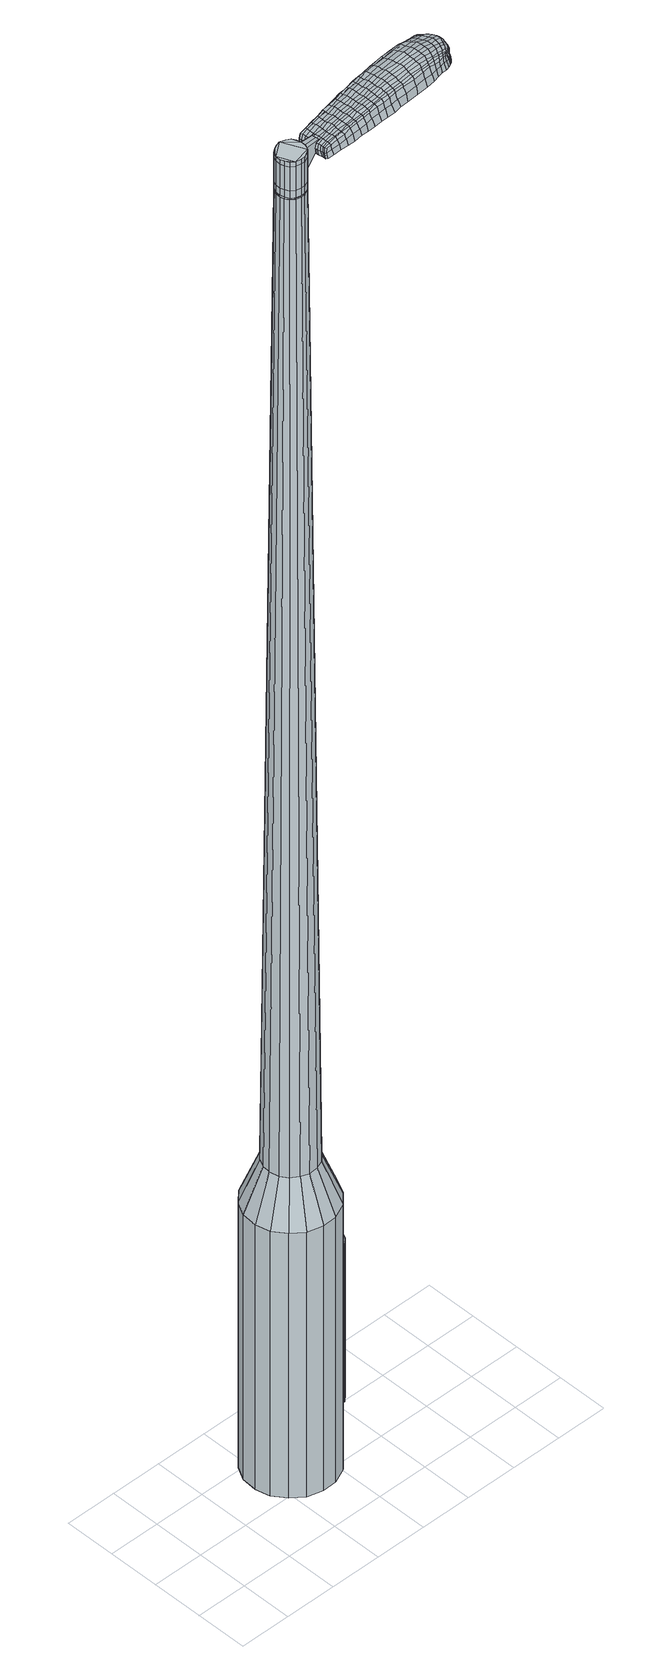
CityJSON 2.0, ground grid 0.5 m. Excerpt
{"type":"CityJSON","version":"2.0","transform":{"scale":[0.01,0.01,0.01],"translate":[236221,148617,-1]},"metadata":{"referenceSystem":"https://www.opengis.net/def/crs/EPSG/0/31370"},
"CityObjects":{
"object1":{"type":"GenericCityObject","attributes":{"cluster":149,"mean_distance_to_centroid":0.282,"new_centroid_x":236222.25,"new_centroid_y":148617.76,"mean_distance_to_camera":9.31,"H1":17.75,"H2":18.12,"Z_final":111.62,"cluster2":-1,"proj_x":236223.4,"proj_y":148623.99,"id_line":53266,"bearing_l":93.91,"distance":6.33,"orientation":"right","G_obj":3.91},"geometry":[{"type":"MultiSurface","lod":"2","boundaries":[[[0,1,2,3]],[[1,4,5,2]],[[4,6,7,5]],[[6,8,9,7]],[[8,10,11,9]],[[10,12,13,11]],[[12,14,15,13]],[[14,16,17,15]],[[16,18,19,17]],[[18,20,21,19]],[[20,22,23,21]],[[22,24,25,23]],[[24,26,27,25]],[[26,28,29,27]],[[28,30,31,29]],[[30,32,33,31]],[[32,34,35,33]],[[34,0,3,35]],[[36,37,38,39]],[[38,40,41,42]],[[41,43,42]],[[42,44,45,46]],[[45,47,46]],[[46,48,49,50]],[[49,51,50]],[[42,46,50,38]],[[50,52,39,38]],[[53,36,39]],[[2,5,7,35]],[[7,9,11,15]],[[11,13,15]],[[15,17,19,23]],[[19,21,23]],[[23,25,27,31]],[[27,29,31]],[[15,23,31,7]],[[31,33,35,7]],[[3,2,35]],[[1,0,54,55]],[[0,34,56,54]],[[34,32,57,56]],[[32,30,58,57]],[[30,28,59,58]],[[28,26,60,59]],[[26,24,61,60]],[[24,22,62,61]],[[22,20,63,62]],[[20,18,64,63]],[[18,16,65,64]],[[16,14,66,65]],[[14,12,67,66]],[[12,10,68,67]],[[10,8,69,68]],[[8,6,70,69]],[[6,4,71,70]],[[4,1,55,71]],[[55,54,72,73]],[[54,56,74,72]],[[56,57,75,74]],[[57,58,76,75]],[[58,59,77,76]],[[59,60,78,77]],[[60,61,79,78]],[[61,62,80,79]],[[62,63,81,80]],[[63,64,82,81]],[[64,65,83,82]],[[65,66,84,83]],[[66,67,85,84]],[[67,68,86,85]],[[68,69,87,86]],[[69,70,88,87]],[[70,71,89,88]],[[71,55,73,89]],[[72,90,91,92]],[[74,93,90,72]],[[94,95,93,74]],[[76,96,95,94]],[[97,98,96,76]],[[78,99,98,97]],[[79,100,99,78]],[[101,102,100,79]],[[103,104,102,101]],[[82,105,104,103]],[[83,106,105,82]],[[107,108,106,83]],[[109,110,108,107]],[[111,112,110,109]],[[113,114,112,111]],[[115,116,114,113]],[[117,118,116,115]],[[92,91,118,117]],[[119,120,121,122]],[[123,119,122,124]],[[125,123,124,126]],[[127,125,126,128]],[[129,127,128,130]],[[131,129,130,132]],[[133,131,132,134]],[[135,133,134,136]],[[137,135,136,138]],[[139,137,138,140]],[[141,139,140,142]],[[143,141,142,144]],[[145,143,144,146]],[[147,145,146,148]],[[149,147,148,150]],[[151,149,150,152]],[[73,72,92]],[[75,94,74]],[[75,76,94]],[[77,97,76]],[[77,78,97]],[[80,101,79]],[[80,81,103,101]],[[81,82,103]],[[84,107,83]],[[84,85,109,107]],[[85,86,111,109]],[[86,87,113,111]],[[87,88,115,113]],[[88,89,117,115]],[[89,73,92,117]],[[153,91,90]],[[153,154,118,91]],[[154,155,116,118]],[[155,156,114,116]],[[156,157,112,114]],[[157,158,110,112]],[[158,159,108,110]],[[159,106,108]],[[160,104,105]],[[160,161,102,104]],[[161,100,102]],[[162,98,99]],[[162,96,98]],[[163,95,96]],[[163,93,95]],[[39,52,151,164]],[[153,90,165,152]],[[53,39,164,120]],[[90,93,121,165]],[[36,53,120,119]],[[93,163,122,121]],[[37,36,119,123]],[[163,96,124,122]],[[38,37,123,125]],[[96,162,126,124]],[[40,38,125,127]],[[162,99,128,126]],[[41,40,127,129]],[[99,100,130,128]],[[43,41,129,131]],[[100,161,132,130]],[[42,43,131,133]],[[161,160,134,132]],[[44,42,133,135]],[[160,105,136,134]],[[45,44,135,137]],[[105,106,138,136]],[[47,45,137,139]],[[106,159,140,138]],[[46,47,139,141]],[[159,158,142,140]],[[48,46,141,143]],[[158,157,144,142]],[[49,48,143,145]],[[157,156,146,144]],[[51,49,145,147]],[[156,155,148,146]],[[50,51,147,149]],[[155,154,150,148]],[[52,50,149,151]],[[154,153,152,150]],[[151,152,166,167]],[[152,165,168,166]],[[165,121,169,168]],[[121,120,170,169]],[[120,164,171,170]],[[164,151,167,171]],[[172,173,174,175]],[[176,172,175,177]],[[172,176,178,179]],[[173,172,179,180]],[[181,182,183,184]],[[185,181,184,186]],[[181,185,187,188]],[[182,181,188,189]],[[190,191,192,193]],[[194,190,193,195]],[[190,194,196,197]],[[191,190,197,198]],[[199,200,201,202]],[[203,199,202,204]],[[199,203,205,206]],[[200,199,206,207]],[[208,209,210,211]],[[212,208,211,213]],[[208,212,214,215]],[[209,208,215,216]],[[217,218,219,220]],[[221,217,220,222]],[[217,221,223,224]],[[218,217,224,225]],[[226,227,228,229]],[[218,226,229,219]],[[226,218,225,230]],[[227,226,230,231]],[[232,233,234,235]],[[227,232,235,228]],[[232,227,231,236]],[[233,232,236,237]],[[238,176,177,239]],[[233,238,239,234]],[[238,233,237,240]],[[176,238,240,178]],[[241,242,243,244]],[[245,241,244,246]],[[241,245,247,248]],[[242,241,248,249]],[[250,251,252,253]],[[242,250,253,243]],[[250,242,249,254]],[[251,250,254,255]],[[256,257,258,259]],[[251,256,259,252]],[[256,251,255,260]],[[257,256,260,261]],[[262,263,264,265]],[[257,262,265,258]],[[262,257,261,266]],[[263,262,266,267]],[[268,173,180,269]],[[263,268,269,264]],[[268,263,267,270]],[[173,268,270,174]],[[271,272,273,274]],[[275,271,274,276]],[[271,275,277,278]],[[272,271,278,279]],[[280,281,282,283]],[[272,280,283,273]],[[280,272,279,284]],[[281,280,284,285]],[[286,287,288,289]],[[281,286,289,282]],[[286,281,285,290]],[[287,286,290,291]],[[292,185,186,293]],[[287,292,293,288]],[[292,287,291,294]],[[185,292,294,187]],[[295,296,297,298]],[[299,295,298,300]],[[295,299,301,302]],[[296,295,302,303]],[[304,305,306,307]],[[296,304,307,297]],[[304,296,303,308]],[[305,304,308,309]],[[310,311,312,313]],[[305,310,313,306]],[[310,305,309,314]],[[311,310,314,315]],[[316,317,318,319]],[[311,316,319,312]],[[316,311,315,320]],[[317,316,320,321]],[[322,182,189,323]],[[317,322,323,318]],[[322,317,321,324]],[[182,322,324,183]],[[325,211,210,326]],[[327,325,326,328]],[[325,327,329,330]],[[211,325,330,213]],[[331,327,328,332]],[[333,331,332,334]],[[331,333,335,336]],[[327,331,336,329]],[[337,333,334,338]],[[339,337,338,340]],[[337,339,341,342]],[[333,337,342,335]],[[343,339,340,344]],[[345,343,344,346]],[[343,345,347,348]],[[339,343,348,341]],[[349,345,346,350]],[[200,349,350,201]],[[349,200,207,351]],[[345,349,351,347]],[[352,353,198,197]],[[354,352,197,196]],[[352,354,355,356]],[[353,352,356,357]],[[358,359,357,356]],[[360,358,356,355]],[[358,360,361,362]],[[359,358,362,363]],[[364,365,363,362]],[[366,364,362,361]],[[364,366,367,368]],[[365,364,368,369]],[[370,371,369,368]],[[372,370,368,367]],[[370,372,205,203]],[[371,370,203,204]],[[373,374,375,376]],[[275,373,376,277]],[[373,275,276,377]],[[374,373,377,378]],[[379,194,195,380]],[[374,379,380,375]],[[379,374,378,381]],[[194,379,381,196]],[[382,383,384,385]],[[221,382,385,223]],[[382,221,222,386]],[[383,382,386,387]],[[388,389,390,391]],[[383,388,391,384]],[[388,383,387,392]],[[389,388,392,393]],[[394,191,198,395]],[[389,394,395,390]],[[394,389,393,396]],[[191,394,396,192]],[[397,398,399,400]],[[179,397,400,180]],[[397,179,178,401]],[[398,397,401,402]],[[403,404,405,406]],[[398,403,406,399]],[[403,398,402,407]],[[404,403,407,408]],[[409,202,201,410]],[[404,409,410,405]],[[409,404,408,411]],[[202,409,411,204]],[[412,413,414,415]],[[184,412,415,186]],[[412,184,183,416]],[[413,412,416,417]],[[418,206,205,419]],[[413,418,419,414]],[[418,413,417,420]],[[206,418,420,207]],[[421,422,423,424]],[[299,421,424,301]],[[421,299,300,425]],[[422,421,425,426]],[[427,212,213,428]],[[422,427,428,423]],[[427,422,426,429]],[[212,427,429,214]],[[430,431,432,433]],[[245,430,433,247]],[[430,245,246,434]],[[431,430,434,435]],[[436,437,438,439]],[[431,436,439,432]],[[436,431,435,440]],[[437,436,440,441]],[[442,209,216,443]],[[437,442,443,438]],[[442,437,441,444]],[[209,442,444,210]],[[445,446,435,434]],[[244,445,434,246]],[[445,244,243,447]],[[446,445,447,448]],[[449,450,441,440]],[[446,449,440,435]],[[449,446,448,451]],[[450,449,451,452]],[[453,326,210,444]],[[450,453,444,441]],[[453,450,452,454]],[[326,453,454,328]],[[455,456,457,458]],[[302,455,458,303]],[[455,302,301,424]],[[456,455,424,423]],[[459,330,329,460]],[[456,459,460,457]],[[459,456,423,428]],[[330,459,428,213]],[[461,462,448,447]],[[253,461,447,243]],[[461,253,252,463]],[[462,461,463,464]],[[465,466,452,451]],[[462,465,451,448]],[[465,462,464,467]],[[466,465,467,468]],[[469,332,328,454]],[[466,469,454,452]],[[469,466,468,470]],[[332,469,470,334]],[[471,472,473,474]],[[308,471,474,309]],[[471,308,303,458]],[[472,471,458,457]],[[475,336,335,476]],[[472,475,476,473]],[[475,472,457,460]],[[336,475,460,329]],[[477,478,464,463]],[[259,477,463,252]],[[477,259,258,479]],[[478,477,479,480]],[[481,482,468,467]],[[478,481,467,464]],[[481,478,480,483]],[[482,481,483,484]],[[485,338,334,470]],[[482,485,470,468]],[[485,482,484,486]],[[338,485,486,340]],[[487,488,489,490]],[[314,487,490,315]],[[487,314,309,474]],[[488,487,474,473]],[[491,342,341,492]],[[488,491,492,489]],[[491,488,473,476]],[[342,491,476,335]],[[493,494,480,479]],[[265,493,479,258]],[[493,265,264,495]],[[494,493,495,496]],[[497,498,484,483]],[[494,497,483,480]],[[497,494,496,499]],[[498,497,499,500]],[[501,344,340,486]],[[498,501,486,484]],[[501,498,500,502]],[[344,501,502,346]],[[503,504,505,506]],[[320,503,506,321]],[[503,320,315,490]],[[504,503,490,489]],[[507,348,347,508]],[[504,507,508,505]],[[507,504,489,492]],[[348,507,492,341]],[[509,510,496,495]],[[269,509,495,264]],[[509,269,180,400]],[[510,509,400,399]],[[511,512,500,499]],[[510,511,499,496]],[[511,510,399,406]],[[512,511,406,405]],[[513,350,346,502]],[[512,513,502,500]],[[513,512,405,410]],[[350,513,410,201]],[[514,515,417,416]],[[324,514,416,183]],[[514,324,321,506]],[[515,514,506,505]],[[516,351,207,420]],[[515,516,420,417]],[[516,515,505,508]],[[351,516,508,347]],[[517,518,378,377]],[[274,517,377,276]],[[517,274,273,519]],[[518,517,519,520]],[[521,354,196,381]],[[518,521,381,378]],[[521,518,520,522]],[[354,521,522,355]],[[523,524,525,526]],[[224,523,526,225]],[[523,224,223,385]],[[524,523,385,384]],[[527,528,529,530]],[[524,527,530,525]],[[527,524,384,391]],[[528,527,391,390]],[[531,353,357,532]],[[528,531,532,529]],[[531,528,390,395]],[[353,531,395,198]],[[533,534,520,519]],[[283,533,519,273]],[[533,283,282,535]],[[534,533,535,536]],[[537,360,355,522]],[[534,537,522,520]],[[537,534,536,538]],[[360,537,538,361]],[[539,540,541,542]],[[230,539,542,231]],[[539,230,225,526]],[[540,539,526,525]],[[543,544,545,546]],[[540,543,546,541]],[[543,540,525,530]],[[544,543,530,529]],[[547,359,363,548]],[[544,547,548,545]],[[547,544,529,532]],[[359,547,532,357]],[[549,550,536,535]],[[289,549,535,282]],[[549,289,288,551]],[[550,549,551,552]],[[553,366,361,538]],[[550,553,538,536]],[[553,550,552,554]],[[366,553,554,367]],[[555,556,557,558]],[[236,555,558,237]],[[555,236,231,542]],[[556,555,542,541]],[[559,560,561,562]],[[556,559,562,557]],[[559,556,541,546]],[[560,559,546,545]],[[563,365,369,564]],[[560,563,564,561]],[[563,560,545,548]],[[365,563,548,363]],[[565,566,552,551]],[[293,565,551,288]],[[565,293,186,415]],[[566,565,415,414]],[[567,372,367,554]],[[566,567,554,552]],[[567,566,414,419]],[[372,567,419,205]],[[568,569,402,401]],[[240,568,401,178]],[[568,240,237,558]],[[569,568,558,557]],[[570,571,408,407]],[[569,570,407,402]],[[570,569,557,562]],[[571,570,562,561]],[[572,371,204,411]],[[571,572,411,408]],[[572,571,561,564]],[[371,572,564,369]],[[573,574,575,576]],[[576,575,577,578]],[[579,577,575,580]],[[580,575,574,581]],[[582,583,584,585]],[[585,584,586,587]],[[588,586,584,589]],[[589,584,583,590]],[[591,592,593,594]],[[594,593,595,596]],[[597,595,593,598]],[[598,593,592,599]],[[600,601,602,603]],[[603,602,604,605]],[[606,604,602,607]],[[607,602,601,608]],[[609,610,611,612]],[[612,611,613,614]],[[615,613,611,616]],[[616,611,610,617]],[[618,619,620,621]],[[621,620,622,623]],[[624,622,620,625]],[[625,620,619,626]],[[627,628,629,630]],[[630,629,619,618]],[[626,619,629,631]],[[631,629,628,632]],[[633,634,635,636]],[[636,635,628,627]],[[632,628,635,637]],[[637,635,634,638]],[[578,577,639,640]],[[640,639,634,633]],[[638,634,639,641]],[[641,639,577,579]],[[642,643,644,645]],[[645,644,646,647]],[[648,646,644,649]],[[649,644,643,650]],[[651,652,653,654]],[[654,653,643,642]],[[650,643,653,655]],[[655,653,652,656]],[[657,658,659,660]],[[660,659,652,651]],[[656,652,659,661]],[[661,659,658,662]],[[663,664,665,666]],[[666,665,658,657]],[[662,658,665,667]],[[667,665,664,668]],[[581,574,669,670]],[[670,669,664,663]],[[668,664,669,671]],[[671,669,574,573]],[[672,673,674,675]],[[675,674,676,677]],[[678,676,674,679]],[[679,674,673,680]],[[681,682,683,684]],[[684,683,673,672]],[[680,673,683,685]],[[685,683,682,686]],[[687,688,689,690]],[[690,689,682,681]],[[686,682,689,691]],[[691,689,688,692]],[[587,586,693,694]],[[694,693,688,687]],[[692,688,693,695]],[[695,693,586,588]],[[696,697,698,699]],[[699,698,700,701]],[[702,700,698,703]],[[703,698,697,704]],[[705,706,707,708]],[[708,707,697,696]],[[704,697,707,709]],[[709,707,706,710]],[[711,712,713,714]],[[714,713,706,705]],[[710,706,713,715]],[[715,713,712,716]],[[717,718,719,720]],[[720,719,712,711]],[[716,712,719,721]],[[721,719,718,722]],[[590,583,723,724]],[[724,723,718,717]],[[722,718,723,725]],[[725,723,583,582]],[[609,612,726,727]],[[727,726,728,729]],[[730,728,726,170]],[[170,726,612,614]],[[729,728,731,732]],[[732,731,733,734]],[[735,733,731,736]],[[736,731,728,730]],[[734,733,737,738]],[[738,737,739,740]],[[741,739,737,742]],[[742,737,733,735]],[[740,739,743,744]],[[744,743,745,746]],[[747,745,743,748]],[[748,743,739,741]],[[746,745,749,750]],[[750,749,601,600]],[[608,601,749,751]],[[751,749,745,747]],[[599,752,753,598]],[[598,753,754,597]],[[755,754,753,756]],[[756,753,752,757]],[[757,758,759,756]],[[756,759,760,755]],[[761,760,759,762]],[[762,759,758,763]],[[763,764,765,762]],[[762,765,766,761]],[[767,766,765,768]],[[768,765,764,769]],[[769,770,771,768]],[[768,771,772,767]],[[606,772,771,604]],[[604,771,770,605]],[[773,774,775,776]],[[776,775,676,678]],[[677,676,775,777]],[[777,775,774,778]],[[596,595,779,780]],[[780,779,774,773]],[[778,774,779,781]],[[781,779,595,597]],[[782,783,784,785]],[[785,784,622,624]],[[623,622,784,786]],[[786,784,783,787]],[[788,789,790,791]],[[791,790,783,782]],[[787,783,790,792]],[[792,790,789,793]],[[599,592,794,795]],[[795,794,789,788]],[[793,789,794,796]],[[796,794,592,591]],[[797,798,799,800]],[[800,799,580,581]],[[579,580,799,801]],[[801,799,798,802]],[[803,804,805,806]],[[806,805,798,797]],[[802,798,805,807]],[[807,805,804,808]],[[600,603,809,810]],[[810,809,804,803]],[[808,804,809,811]],[[811,809,603,605]],[[812,813,814,815]],[[815,814,585,587]],[[582,585,814,816]],[[816,814,813,817]],[[606,607,818,819]],[[819,818,813,812]],[[817,813,818,820]],[[820,818,607,608]],[[821,822,823,824]],[[824,823,700,702]],[[701,700,823,825]],[[825,823,822,826]],[[614,613,827,828]],[[828,827,822,821]],[[826,822,827,829]],[[829,827,613,615]],[[830,831,648]],[[831,646,648]],[[647,646,831,832]],[[832,831,833]],[[834,835,836,837]],[[837,836,831,830]],[[833,831,836,838]],[[838,836,835,839]],[[617,610,840,841]],[[841,840,835,834]],[[839,835,840,842]],[[842,840,610,609]],[[833,843,832]],[[832,843,645,647]],[[642,645,843,844]],[[844,843,845]],[[839,846,847,838]],[[838,847,843,833]],[[845,843,847,848]],[[848,847,846,849]],[[609,727,850,842]],[[842,850,846,839]],[[849,846,850,851]],[[851,850,727,729]],[[852,853,854,855]],[[855,854,703,704]],[[702,703,854,824]],[[824,854,853,821]],[[730,170,856,857]],[[857,856,853,852]],[[821,853,856,828]],[[828,856,170,614]],[[845,858,859,844]],[[844,859,654,642]],[[651,654,859,860]],[[860,859,858,861]],[[849,862,863,848]],[[848,863,858,845]],[[861,858,863,864]],[[864,863,862,865]],[[729,732,866,851]],[[851,866,862,849]],[[865,862,866,867]],[[867,866,732,734]],[[868,869,870,871]],[[871,870,709,710]],[[704,709,870,855]],[[855,870,869,852]],[[735,736,872,873]],[[873,872,869,868]],[[852,869,872,857]],[[857,872,736,730]],[[861,874,875,860]],[[860,875,660,651]],[[657,660,875,876]],[[875,874,876]],[[865,877,878,864]],[[864,878,874,861]],[[876,874,878,879]],[[879,878,877,880]],[[734,738,881,867]],[[867,881,877,865]],[[880,877,881,882]],[[882,881,738,740]],[[883,884,885,886]],[[886,885,715,716]],[[710,715,885,871]],[[871,885,884,868]],[[741,742,887,888]],[[888,887,884,883]],[[868,884,887,873]],[[873,887,742,735]],[[889,890,876]],[[876,890,666,657]],[[663,666,890,891]],[[891,890,889,892]],[[880,893,894,879]],[[879,894,889,876]],[[892,889,894,895]],[[895,894,893,896]],[[740,744,897,882]],[[882,897,893,880]],[[896,893,897,898]],[[898,897,744,746]],[[899,900,901,902]],[[902,901,721,722]],[[716,721,901,886]],[[886,901,900,883]],[[747,748,903,904]],[[904,903,900,899]],[[883,900,903,888]],[[888,903,748,741]],[[892,905,906,891]],[[891,906,670,663]],[[581,670,906,800]],[[800,906,905,797]],[[896,907,908,895]],[[895,908,905,892]],[[797,905,908,806]],[[806,908,907,803]],[[746,750,909,898]],[[898,909,907,896]],[[803,907,909,810]],[[810,909,750,600]],[[817,910,911,816]],[[816,911,725,582]],[[722,725,911,902]],[[902,911,910,899]],[[608,751,912,820]],[[820,912,910,817]],[[899,910,912,904]],[[904,912,751,747]],[[778,913,914,777]],[[777,914,675,677]],[[672,675,914,915]],[[915,914,913,916]],[[597,754,917,781]],[[781,917,913,778]],[[916,913,917,918]],[[918,917,754,755]],[[919,920,921,922]],[[922,921,625,626]],[[624,625,921,785]],[[785,921,920,782]],[[923,924,925,926]],[[926,925,920,919]],[[782,920,925,791]],[[791,925,924,788]],[[757,752,927,928]],[[928,927,924,923]],[[788,924,927,795]],[[795,927,752,599]],[[916,929,930,915]],[[915,930,684,672]],[[681,684,930,931]],[[931,930,929,932]],[[755,760,933,918]],[[918,933,929,916]],[[932,929,933,934]],[[934,933,760,761]],[[935,936,937,938]],[[938,937,631,632]],[[626,631,937,922]],[[922,937,936,919]],[[939,940,941,942]],[[942,941,936,935]],[[919,936,941,926]],[[926,941,940,923]],[[763,758,943,944]],[[944,943,940,939]],[[923,940,943,928]],[[928,943,758,757]],[[932,945,946,931]],[[931,946,690,681]],[[687,690,946,947]],[[947,946,945,948]],[[761,766,949,934]],[[934,949,945,932]],[[948,945,949,950]],[[950,949,766,767]],[[951,952,953,954]],[[954,953,637,638]],[[632,637,953,938]],[[938,953,952,935]],[[955,956,957,958]],[[958,957,952,951]],[[935,952,957,942]],[[942,957,956,939]],[[769,764,959,960]],[[960,959,956,955]],[[939,956,959,944]],[[944,959,764,763]],[[948,961,962,947]],[[947,962,694,687]],[[587,694,962,815]],[[815,962,961,812]],[[767,772,963,950]],[[950,963,961,948]],[[812,961,963,819]],[[819,963,772,606]],[[802,964,965,801]],[[801,965,641,579]],[[638,641,965,954]],[[954,965,964,951]],[[808,966,967,807]],[[807,967,964,802]],[[951,964,967,958]],[[958,967,966,955]],[[605,770,968,811]],[[811,968,966,808]],[[955,966,968,960]],[[960,968,770,769]],[[573,576,175,174]],[[576,578,177,175]],[[588,589,188,187]],[[589,590,189,188]],[[591,594,193,192]],[[594,596,195,193]],[[615,616,215,214]],[[616,617,216,215]],[[618,621,220,219]],[[621,623,222,220]],[[627,630,229,228]],[[630,618,219,229]],[[633,636,235,234]],[[636,627,228,235]],[[578,640,239,177]],[[640,633,234,239]],[[648,649,248,247]],[[649,650,249,248]],[[650,655,254,249]],[[655,656,255,254]],[[656,661,260,255]],[[661,662,261,260]],[[662,667,266,261]],[[667,668,267,266]],[[668,671,270,267]],[[671,573,174,270]],[[678,679,278,277]],[[679,680,279,278]],[[680,685,284,279]],[[685,686,285,284]],[[686,691,290,285]],[[691,692,291,290]],[[692,695,294,291]],[[695,588,187,294]],[[696,699,298,297]],[[699,701,300,298]],[[705,708,307,306]],[[708,696,297,307]],[[711,714,313,312]],[[714,705,306,313]],[[717,720,319,318]],[[720,711,312,319]],[[590,724,323,189]],[[724,717,318,323]],[[773,776,376,375]],[[776,678,277,376]],[[596,780,380,195]],[[780,773,375,380]],[[623,786,386,222]],[[786,787,387,386]],[[787,792,392,387]],[[792,793,393,392]],[[793,796,396,393]],[[796,591,192,396]],[[701,825,425,300]],[[825,826,426,425]],[[826,829,429,426]],[[829,615,214,429]],[[830,648,433,432]],[[648,247,433]],[[834,837,439,438]],[[837,830,432,439]],[[617,841,443,216]],[[841,834,438,443]],[[969,970,971,972]],[[973,974,972,971]],[[975,976,977,978]],[[979,980,981,982]],[[970,983,984,971]],[[985,973,971,984]],[[986,975,978,987]],[[988,989,980,979]],[[983,990,991,984]],[[991,992,985,984]],[[993,986,987,994]],[[995,989,988,996]],[[990,997,998,991]],[[998,999,992,991]],[[1000,993,994,1001]],[[1002,995,996,1003]],[[1004,1005,1006,1007]],[[1008,1009,1005,1004]],[[1008,1010,1011,1009]],[[1010,1012,1013,1011]],[[1014,1015,1016,1017]],[[1018,1019,1015,1014]],[[1020,1021,1019,1018]],[[1022,1023,1021,1020]],[[1017,1006,1005,1014]],[[1014,1005,1009,1018]],[[1009,1011,1020,1018]],[[1011,1013,1022,1020]],[[978,977,974,973]],[[987,978,973,985]],[[992,994,987,985]],[[999,1001,994,992]],[[979,982,976,975]],[[988,979,975,986]],[[996,988,986,993]],[[1003,996,993,1000]],[[980,1004,1007,981]],[[989,1008,1004,980]],[[1010,1008,989,995]],[[1012,1010,995,1002]],[[1024,1025,1026,1027]],[[1026,1028,1029,1030]],[[1026,1030,1031,1032]],[[1026,1032,1027]],[[1033,1024,1027,1034]],[[1035,1034,1027,1036]],[[1037,1036,1027]],[[1038,1026,1025,1039]],[[1040,1038,1039,1041]],[[1042,1040,1041,1043]],[[1044,1042,1043,1045]],[[1046,1044,1045,1047]],[[1047,1048,1049,1050]],[[1047,1050,1051,1052]],[[1047,1052,1053,1054]],[[1053,1055,1056,1057]],[[1053,1057,1058,1059]],[[1053,1059,1054]],[[1047,1054,1046]],[[1060,1061,1025,1024]],[[1062,1063,1028,1026]],[[1064,1065,1037,1027]],[[1061,1066,1039,1025]],[[1067,1062,1026,1038]],[[1066,1068,1041,1039]],[[1069,1067,1038,1040]],[[1068,1070,1043,1041]],[[1071,1069,1040,1042]],[[1070,1072,1045,1043]],[[1073,1071,1042,1044]],[[1072,1074,1047,1045]],[[1075,1073,1044,1046]],[[1074,1076,1048,1047]],[[1077,1078,1055,1053]],[[1079,1075,1046,1054]],[[1049,1048,1076,1080]],[[1050,1049,1080,1081]],[[1051,1050,1081,1082]],[[1052,1051,1082,1083]],[[1053,1052,1083,1077]],[[1084,1060,1024,1033]],[[1085,1084,1033,1034]],[[1086,1085,1034,1035]],[[1087,1086,1035,1036]],[[1065,1087,1036,1037]],[[1029,1028,1063,1088]],[[1056,1055,1078,1089]],[[1030,1029,1088,1090]],[[1031,1030,1090,1091]],[[1032,1031,1091,1092]],[[1027,1032,1092,1064]],[[1057,1056,1089,1093]],[[1058,1057,1093,1094]],[[1059,1058,1094,1095]],[[1054,1059,1095,1079]]]}]}
},
"vertices":[
[169,81,384],[168,67,384],[168,67,96],[169,81,96],[161,53,384],[161,53,96],[151,43,384],[151,43,96],[137,37,384],[137,37,96],[123,36,384],[123,36,96],[108,40,384],[108,40,96],[97,49,384],[97,49,96],[88,61,384],[88,61,96],[85,75,384],[85,75,96],[86,90,384],[86,90,96],[93,103,384],[93,103,96],[103,113,384],[103,113,96],[117,119,384],[117,119,96],[132,120,384],[132,120,96],[146,116,384],[146,116,96],[158,108,384],[158,108,96],[166,95,384],[166,95,96],[137,88,1524],[133,90,1524],[128,92,1524],[140,79,1524],[124,91,1524],[120,89,1524],[114,82,1524],[116,86,1524],[114,77,1524],[115,73,1524],[121,66,1524],[117,69,1524],[126,65,1524],[130,65,1524],[138,70,1524],[135,67,1524],[140,75,1524],[139,84,1524],[152,80,429],[151,71,429],[150,89,429],[145,96,429],[138,101,429],[130,103,429],[121,103,429],[113,99,429],[107,93,429],[103,85,429],[102,77,429],[104,68,429],[109,61,429],[116,56,429],[124,53,429],[133,54,429],[141,57,429],[147,63,429],[140,79,1483],[140,75,1483],[139,84,1483],[137,88,1483],[133,90,1483],[128,92,1483],[124,91,1483],[120,89,1483],[116,86,1483],[114,82,1483],[114,77,1483],[115,73,1483],[117,69,1483],[121,66,1483],[126,65,1483],[130,65,1483],[135,67,1483],[138,70,1483],[140,79,1485],[139,75,1485],[139,75,1483],[139,84,1485],[136,87,1483],[136,87,1485],[133,90,1485],[128,91,1483],[128,91,1485],[124,91,1485],[120,89,1485],[117,86,1483],[117,86,1485],[115,82,1483],[115,82,1485],[114,77,1485],[115,73,1485],[118,69,1483],[118,69,1485],[121,67,1483],[121,67,1485],[126,66,1483],[126,66,1485],[130,66,1483],[130,66,1485],[134,68,1483],[134,68,1485],[137,71,1483],[137,71,1485],[137,88,1519],[139,84,1519],[139,84,1493],[137,88,1493],[133,90,1519],[133,90,1493],[128,92,1519],[128,92,1493],[124,91,1519],[124,91,1493],[120,89,1519],[120,89,1493],[116,86,1519],[116,86,1493],[114,82,1519],[114,82,1493],[114,77,1519],[114,77,1493],[115,73,1519],[115,73,1493],[117,69,1519],[117,69,1493],[121,66,1519],[121,66,1493],[126,65,1519],[126,65,1493],[130,65,1519],[130,65,1493],[135,67,1519],[135,67,1493],[138,70,1519],[138,70,1493],[140,75,1519],[140,75,1493],[140,75,1485],[138,70,1485],[135,67,1485],[130,65,1485],[126,65,1485],[121,66,1485],[117,69,1485],[114,82,1485],[116,86,1485],[128,92,1485],[137,88,1485],[140,79,1519],[140,79,1493],[159,77,1513],[159,77,1518],[159,80,1513],[159,84,1513],[159,84,1518],[159,80,1518],[234,66,1519],[227,66,1518],[229,64,1509],[236,65,1510],[243,66,1519],[244,65,1510],[242,68,1526],[233,68,1525],[226,67,1525],[232,104,1519],[225,104,1518],[224,102,1525],[231,103,1525],[241,105,1519],[240,104,1526],[242,107,1510],[233,106,1510],[226,105,1509],[306,92,1519],[307,88,1519],[307,88,1513],[307,92,1513],[305,96,1519],[306,96,1513],[303,96,1524],[305,92,1524],[305,88,1524],[232,87,1530],[225,86,1529],[225,83,1529],[233,84,1530],[242,88,1531],[242,84,1531],[241,91,1530],[232,91,1530],[225,90,1529],[152,81,1512],[152,78,1512],[153,79,1517],[153,81,1517],[152,84,1512],[153,84,1517],[153,85,1506],[153,81,1506],[153,78,1506],[293,71,1519],[290,71,1519],[291,69,1512],[294,70,1512],[296,72,1518],[297,71,1512],[295,73,1522],[293,73,1523],[290,72,1524],[285,70,1519],[280,69,1519],[281,68,1512],[286,69,1512],[285,71,1524],[279,70,1525],[274,68,1519],[266,68,1519],[267,66,1511],[275,67,1511],[273,70,1526],[265,69,1526],[255,67,1519],[256,66,1510],[254,68,1526],[160,65,1513],[168,65,1513],[167,66,1518],[160,66,1517],[155,66,1512],[156,66,1516],[156,65,1506],[161,64,1507],[169,64,1507],[176,65,1514],[183,65,1515],[182,67,1520],[175,66,1519],[177,64,1507],[184,64,1507],[191,65,1515],[198,65,1516],[197,67,1522],[190,67,1521],[192,64,1508],[199,64,1508],[205,66,1517],[213,66,1517],[212,67,1524],[204,67,1523],[207,64,1508],[214,64,1509],[220,66,1518],[219,67,1524],[221,64,1509],[292,107,1519],[288,107,1519],[288,106,1524],[292,106,1523],[294,107,1518],[294,106,1522],[295,108,1512],[293,109,1512],[289,109,1512],[283,108,1519],[278,108,1519],[277,106,1525],[283,106,1524],[284,109,1512],[279,109,1512],[272,107,1519],[264,107,1519],[263,106,1526],[271,106,1526],[273,109,1511],[265,109,1511],[252,106,1519],[252,105,1526],[253,108,1510],[159,95,1513],[166,96,1513],[167,98,1507],[159,97,1507],[153,94,1512],[154,95,1506],[154,94,1516],[158,94,1517],[165,95,1518],[174,97,1514],[181,98,1515],[182,100,1507],[174,99,1507],[173,96,1519],[180,97,1520],[188,99,1515],[196,100,1516],[197,102,1508],[189,101,1508],[188,98,1521],[195,99,1522],[203,101,1517],[210,102,1517],[212,104,1509],[204,103,1508],[202,100,1523],[210,100,1524],[218,103,1518],[219,104,1509],[217,101,1524],[158,82,1519],[159,79,1519],[166,82,1520],[166,79,1520],[166,85,1520],[158,84,1519],[173,83,1522],[174,80,1522],[181,83,1523],[181,80,1523],[181,86,1523],[173,86,1521],[188,84,1524],[188,81,1524],[196,84,1525],[196,81,1525],[195,87,1525],[188,87,1524],[203,85,1526],[203,82,1526],[210,85,1527],[211,82,1527],[210,89,1527],[203,88,1526],[218,86,1528],[218,83,1528],[217,89,1528],[302,92,1527],[302,88,1527],[301,96,1526],[296,95,1527],[297,91,1528],[297,88,1528],[291,91,1529],[291,87,1529],[290,95,1528],[283,95,1530],[284,91,1530],[284,87,1530],[276,90,1531],[276,86,1531],[276,94,1530],[267,93,1531],[267,89,1531],[267,86,1531],[254,88,1531],[255,85,1531],[254,92,1531],[296,106,1518],[299,104,1519],[300,105,1513],[297,107,1513],[295,105,1523],[297,103,1523],[302,100,1519],[303,101,1513],[301,100,1524],[298,73,1518],[300,75,1518],[298,76,1523],[296,74,1523],[299,72,1513],[301,74,1513],[302,78,1519],[305,81,1519],[303,81,1524],[301,78,1523],[303,77,1513],[305,81,1513],[306,85,1519],[304,85,1524],[307,85,1513],[233,69,1528],[233,71,1528],[226,71,1528],[226,69,1527],[242,69,1528],[242,71,1529],[233,74,1529],[233,77,1530],[226,77,1529],[226,74,1528],[242,74,1529],[242,77,1530],[233,80,1530],[225,80,1529],[242,81,1531],[231,101,1528],[231,99,1529],[240,100,1529],[240,102,1528],[224,101,1527],[224,98,1528],[232,95,1529],[241,96,1530],[224,94,1528],[151,93,1512],[151,91,1512],[153,91,1517],[152,93,1517],[152,94,1506],[152,92,1506],[152,88,1512],[153,88,1517],[152,88,1506],[153,66,1512],[153,68,1512],[154,67,1506],[154,66,1506],[154,67,1517],[154,69,1517],[153,71,1512],[152,73,1512],[153,73,1506],[154,70,1506],[154,71,1517],[154,74,1517],[152,76,1512],[153,76,1506],[153,76,1517],[159,67,1519],[159,69,1519],[167,68,1520],[167,69,1520],[159,71,1519],[159,74,1519],[167,72,1520],[166,74,1520],[159,76,1519],[166,77,1520],[158,93,1519],[158,91,1519],[165,92,1520],[165,94,1520],[158,88,1519],[166,89,1520],[174,68,1521],[174,69,1521],[182,68,1522],[182,70,1522],[174,72,1521],[174,75,1521],[182,72,1522],[181,75,1523],[174,77,1522],[181,78,1523],[173,95,1521],[173,93,1521],[180,93,1522],[180,96,1522],[173,89,1521],[180,90,1522],[189,68,1523],[189,70,1523],[197,68,1524],[197,70,1524],[189,72,1523],[189,75,1524],[196,73,1525],[196,76,1525],[189,78,1524],[196,78,1525],[187,96,1523],[188,94,1523],[195,95,1524],[195,97,1524],[188,91,1524],[195,91,1525],[204,68,1525],[204,70,1525],[211,69,1526],[211,70,1526],[204,73,1526],[204,76,1526],[211,73,1527],[211,76,1527],[203,79,1526],[211,79,1527],[202,98,1525],[202,96,1525],[210,97,1526],[209,99,1526],[203,92,1526],[210,93,1527],[219,69,1527],[219,71,1527],[218,73,1527],[218,76,1528],[218,80,1528],[217,100,1527],[217,97,1527],[217,94,1528],[293,105,1525],[295,103,1525],[289,105,1526],[291,103,1526],[298,100,1526],[294,100,1527],[294,74,1525],[296,75,1525],[292,75,1526],[291,73,1525],[298,78,1525],[300,81,1526],[296,81,1527],[294,77,1526],[301,84,1526],[297,84,1527],[284,105,1526],[286,103,1527],[278,105,1527],[279,103,1528],[288,99,1528],[281,99,1529],[286,73,1526],[287,74,1527],[281,74,1528],[280,72,1527],[288,77,1527],[290,80,1528],[283,79,1529],[282,76,1528],[291,84,1528],[284,83,1530],[272,105,1528],[273,103,1529],[263,104,1528],[264,102,1529],[274,99,1529],[265,98,1530],[273,71,1528],[274,73,1528],[266,72,1529],[265,71,1528],[275,76,1529],[276,79,1530],[267,79,1530],[267,75,1530],[276,83,1530],[267,82,1531],[252,103,1529],[252,101,1529],[253,97,1530],[254,70,1528],[254,72,1529],[254,75,1530],[255,78,1530],[255,81,1531],[229,66,1509],[227,68,1518],[234,68,1518],[236,67,1509],[243,68,1519],[244,67,1510],[242,70,1525],[233,69,1525],[226,69,1525],[224,100,1525],[225,102,1518],[232,103,1518],[231,101,1525],[241,103,1519],[240,102,1525],[242,105,1510],[233,104,1509],[226,103,1509],[305,88,1513],[304,88,1519],[304,92,1519],[305,92,1513],[303,95,1519],[304,95,1513],[302,95,1524],[303,92,1524],[303,88,1524],[226,83,1528],[226,86,1528],[233,87,1529],[233,84,1529],[242,87,1529],[242,84,1529],[241,91,1529],[232,90,1529],[225,90,1528],[155,79,1516],[154,79,1512],[154,81,1512],[155,81,1516],[154,84,1512],[155,84,1516],[155,85,1506],[155,81,1506],[155,79,1506],[291,71,1512],[290,73,1519],[293,73,1518],[294,72,1512],[295,74,1518],[296,73,1512],[294,75,1522],[292,74,1523],[289,74,1523],[281,70,1512],[279,71,1519],[285,72,1519],[286,71,1512],[284,73,1524],[279,72,1525],[267,68,1511],[266,70,1519],[274,70,1519],[275,69,1511],[273,72,1525],[265,71,1526],[255,69,1519],[256,68,1510],[254,70,1526],[167,68,1518],[168,67,1513],[161,67,1513],[160,68,1517],[156,67,1512],[156,68,1515],[156,67,1506],[162,66,1506],[169,66,1507],[182,69,1520],[183,67,1514],[176,67,1514],[175,68,1519],[177,66,1507],[184,66,1507],[197,69,1522],[198,67,1516],[191,67,1515],[190,69,1521],[192,66,1508],[199,66,1508],[212,69,1523],[213,68,1517],[205,68,1516],[205,69,1522],[207,66,1508],[214,66,1508],[220,68,1517],[219,69,1524],[221,66,1509],[288,104,1523],[288,105,1519],[291,105,1518],[291,104,1523],[293,105,1518],[293,104,1522],[294,106,1512],[292,107,1512],[289,107,1512],[277,104,1525],[278,106,1519],[283,106,1519],[283,104,1524],[284,107,1512],[279,107,1512],[263,104,1526],[264,105,1519],[272,106,1519],[271,104,1525],[273,107,1511],[265,107,1511],[252,104,1519],[252,103,1526],[254,106,1510],[167,96,1507],[166,94,1513],[159,94,1513],[160,95,1506],[154,93,1512],[155,94,1506],[155,92,1515],[159,92,1517],[166,93,1518],[182,98,1507],[181,96,1514],[174,95,1514],[175,97,1507],[173,94,1519],[181,95,1520],[197,100,1508],[196,98,1516],[189,97,1515],[190,99,1508],[188,96,1521],[195,97,1522],[212,102,1508],[211,100,1517],[203,99,1516],[205,101,1508],[203,98,1522],[210,99,1523],[218,101,1517],[219,103,1509],[217,99,1524],[159,82,1518],[160,79,1518],[167,82,1519],[167,80,1519],[166,85,1519],[174,83,1520],[174,80,1520],[181,83,1521],[182,80,1521],[181,86,1521],[174,86,1520],[189,84,1523],[189,81,1523],[196,84,1524],[196,81,1524],[196,87,1524],[189,87,1523],[204,85,1525],[204,82,1525],[211,85,1526],[211,82,1526],[211,89,1526],[203,88,1525],[218,86,1527],[218,83,1527],[218,89,1527],[301,88,1526],[300,91,1526],[299,95,1525],[295,95,1526],[296,91,1526],[297,88,1526],[290,87,1528],[290,91,1528],[289,94,1527],[282,94,1528],[283,90,1529],[283,87,1529],[276,86,1530],[276,90,1530],[275,94,1529],[267,93,1530],[267,89,1530],[267,86,1530],[255,85,1530],[254,88,1530],[254,92,1530],[298,103,1513],[297,103,1518],[295,104,1518],[296,105,1512],[294,103,1523],[296,102,1523],[300,99,1519],[301,100,1513],[299,99,1523],[297,77,1523],[298,76,1518],[296,75,1518],[295,76,1523],[297,74,1512],[299,76,1512],[301,82,1523],[302,82,1519],[300,79,1519],[299,79,1523],[301,78,1513],[303,82,1513],[304,85,1519],[302,85,1524],[305,85,1513],[226,71,1527],[233,72,1527],[233,70,1527],[226,70,1526],[242,71,1527],[242,72,1528],[226,77,1528],[233,77,1528],[233,74,1528],[226,74,1527],[242,75,1528],[242,78,1529],[233,81,1529],[226,80,1528],[242,81,1529],[240,99,1528],[232,98,1527],[231,100,1527],[240,101,1527],[224,99,1526],[224,98,1527],[232,95,1528],[241,95,1528],[225,94,1527],[154,91,1516],[154,91,1512],[153,92,1512],[154,92,1516],[154,93,1506],[154,92,1506],[154,88,1512],[155,88,1516],[155,89,1506],[156,68,1506],[155,68,1512],[156,68,1516],[156,69,1516],[156,73,1506],[155,73,1512],[155,71,1512],[156,70,1506],[156,71,1516],[156,74,1516],[155,76,1512],[155,76,1506],[155,76,1516],[160,69,1518],[167,69,1519],[167,70,1519],[160,74,1518],[160,72,1518],[167,72,1519],[167,74,1519],[160,77,1518],[167,77,1519],[166,92,1519],[159,91,1518],[159,92,1518],[166,93,1519],[159,88,1518],[166,89,1519],[175,70,1520],[175,69,1520],[182,69,1521],[182,70,1521],[174,75,1520],[175,72,1520],[182,72,1521],[182,75,1521],[174,77,1520],[182,78,1521],[181,93,1521],[173,93,1520],[173,94,1520],[181,94,1521],[174,89,1520],[181,90,1521],[190,70,1522],[190,69,1522],[197,70,1523],[189,75,1522],[190,73,1522],[197,73,1523],[197,76,1524],[189,78,1523],[197,79,1524],[196,95,1523],[188,94,1522],[188,95,1522],[195,96,1523],[188,91,1522],[196,91,1523],[204,71,1524],[204,70,1524],[212,70,1525],[212,71,1525],[204,76,1525],[204,73,1524],[212,73,1525],[211,76,1526],[204,79,1525],[211,79,1526],[210,96,1525],[203,96,1524],[203,97,1524],[210,98,1525],[203,92,1524],[210,93,1525],[219,71,1526],[219,70,1526],[219,77,1527],[219,74,1526],[219,80,1527],[217,97,1526],[217,98,1526],[218,93,1526],[294,102,1524],[292,103,1524],[289,103,1525],[290,102,1525],[297,99,1525],[293,99,1525],[292,76,1525],[295,77,1524],[293,75,1524],[290,75,1525],[295,81,1526],[299,82,1525],[297,79,1524],[293,78,1525],[300,85,1525],[296,84,1526],[285,102,1526],[284,103,1526],[278,103,1526],[279,102,1527],[287,99,1526],[281,98,1527],[280,74,1527],[286,75,1526],[285,74,1526],[279,73,1526],[282,80,1528],[289,81,1527],[288,78,1526],[281,77,1527],[290,84,1527],[283,83,1528],[272,102,1527],[271,103,1527],[263,103,1527],[264,101,1528],[274,98,1528],[265,97,1529],[266,73,1528],[274,74,1527],[273,73,1527],[265,72,1527],[267,79,1529],[276,80,1529],[275,76,1528],[266,76,1528],[276,83,1529],[267,82,1530],[252,100,1528],[252,102,1528],[253,96,1529],[254,73,1528],[253,71,1528],[255,78,1529],[254,75,1529],[255,82,1530],[156,66,1508],[156,73,1508],[188,74,1509],[189,66,1509],[210,75,1510],[210,66,1510],[249,77,1512],[250,68,1512],[232,66,1511],[231,76,1511],[267,78,1513],[281,80,1514],[281,71,1514],[268,69,1513],[155,80,1508],[188,82,1509],[209,84,1510],[249,86,1512],[231,85,1511],[267,88,1513],[280,88,1514],[155,87,1508],[187,90,1509],[208,92,1510],[248,96,1512],[230,94,1511],[279,97,1514],[266,97,1513],[154,93,1508],[186,98,1509],[208,101,1510],[247,105,1512],[229,104,1511],[279,106,1514],[265,106,1513],[294,81,1514],[299,83,1514],[299,76,1514],[294,73,1514],[293,89,1514],[298,90,1514],[293,98,1514],[298,97,1514],[292,106,1514],[297,104,1514],[303,86,1515],[306,89,1515],[306,88,1515],[303,81,1515],[303,90,1515],[306,90,1515],[303,94,1515],[306,91,1515],[302,99,1515],[306,92,1515],[143,118,334],[147,117,334],[147,117,165],[133,121,171],[143,118,165],[140,119,165],[137,120,166],[135,121,167],[134,121,169],[140,119,334],[137,120,333],[135,121,332],[134,121,331],[133,121,328],[159,108,165],[159,108,334],[167,96,165],[167,96,334],[171,81,165],[171,81,334],[169,66,165],[169,66,334],[163,53,165],[163,53,334],[160,50,334],[157,47,334],[155,45,333],[154,44,332],[153,43,331],[152,42,328],[160,50,165],[152,42,171],[153,43,169],[154,44,167],[155,45,166],[157,47,165],[142,116,334],[146,114,334],[146,114,165],[142,116,165],[133,118,171],[133,118,328],[157,106,334],[157,106,165],[165,95,334],[165,95,165],[168,81,334],[168,81,165],[166,67,334],[166,67,165],[161,54,334],[161,54,165],[158,52,334],[150,44,328],[150,44,171],[158,52,165],[155,49,334],[153,47,333],[152,46,332],[151,45,331],[139,117,334],[136,117,333],[134,118,332],[133,118,331],[139,117,165],[151,45,169],[136,117,166],[134,118,167],[133,118,169],[152,46,167],[153,47,166],[155,49,165]
]}
